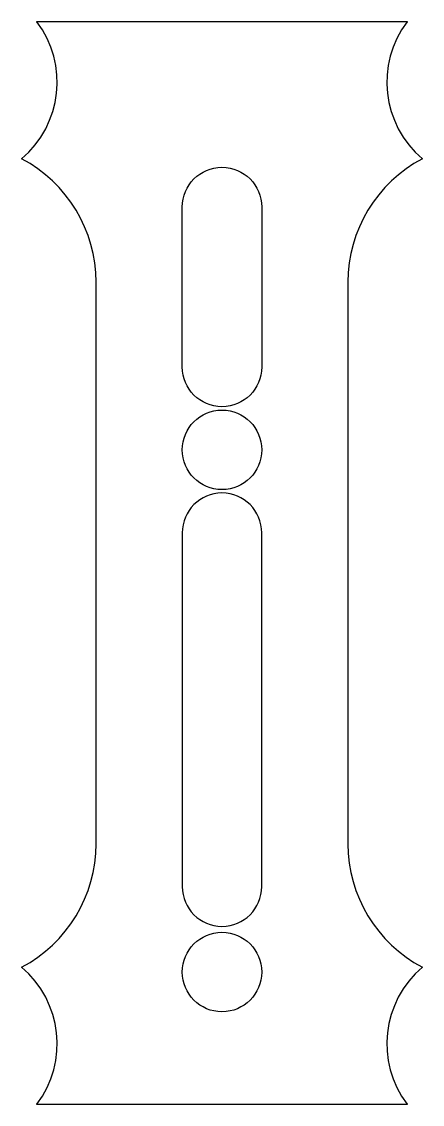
# Model space of a CAD drawing. Header units: millimetres. Extents: x -12.1 to 12.1, y -32.7 to 32.7.
import ezdxf

# ---------------------------------------------------------------- set-up
doc = ezdxf.new("R2010")
doc.units = ezdxf.units.MM
doc.layers.get('0').update_dxf_attribs({"linetype": 'CONTINUOUS'})

msp = doc.modelspace()

# ---------------------------------------------------------------- linework, layer by layer
for points in [[(7.6, -16.948, 0.278563), (12.091, -24.383, 0.398423), (11.178, -32.653), (11.178, -32.658), (-11.178, -32.658), (-11.178, -32.653, 0.398423), (-12.091, -24.383, 0.278563), (-7.6, -16.948), (-7.6, 16.948, 0.278563), (-12.091, 24.383, 0.398423), (-11.178, 32.653), (-11.178, 32.658), (11.178, 32.658), (11.178, 32.653, 0.398423), (12.091, 24.383, 0.278563), (7.6, 16.948)], [(-2.4, 11.825), (-2.4, 21.475, -1), (2.4, 21.475), (2.4, 11.825, -1)], [(-2.4, -19.525, 1), (2.4, -19.525), (2.4, 1.825, 1), (-2.4, 1.825)]]:
    msp.add_lwpolyline(points, format="xyb", close=True)
for centre in [(0, 6.825), (0, -24.675)]:
    msp.add_circle(centre, 2.4)

doc.saveas('drawing.dxf')
